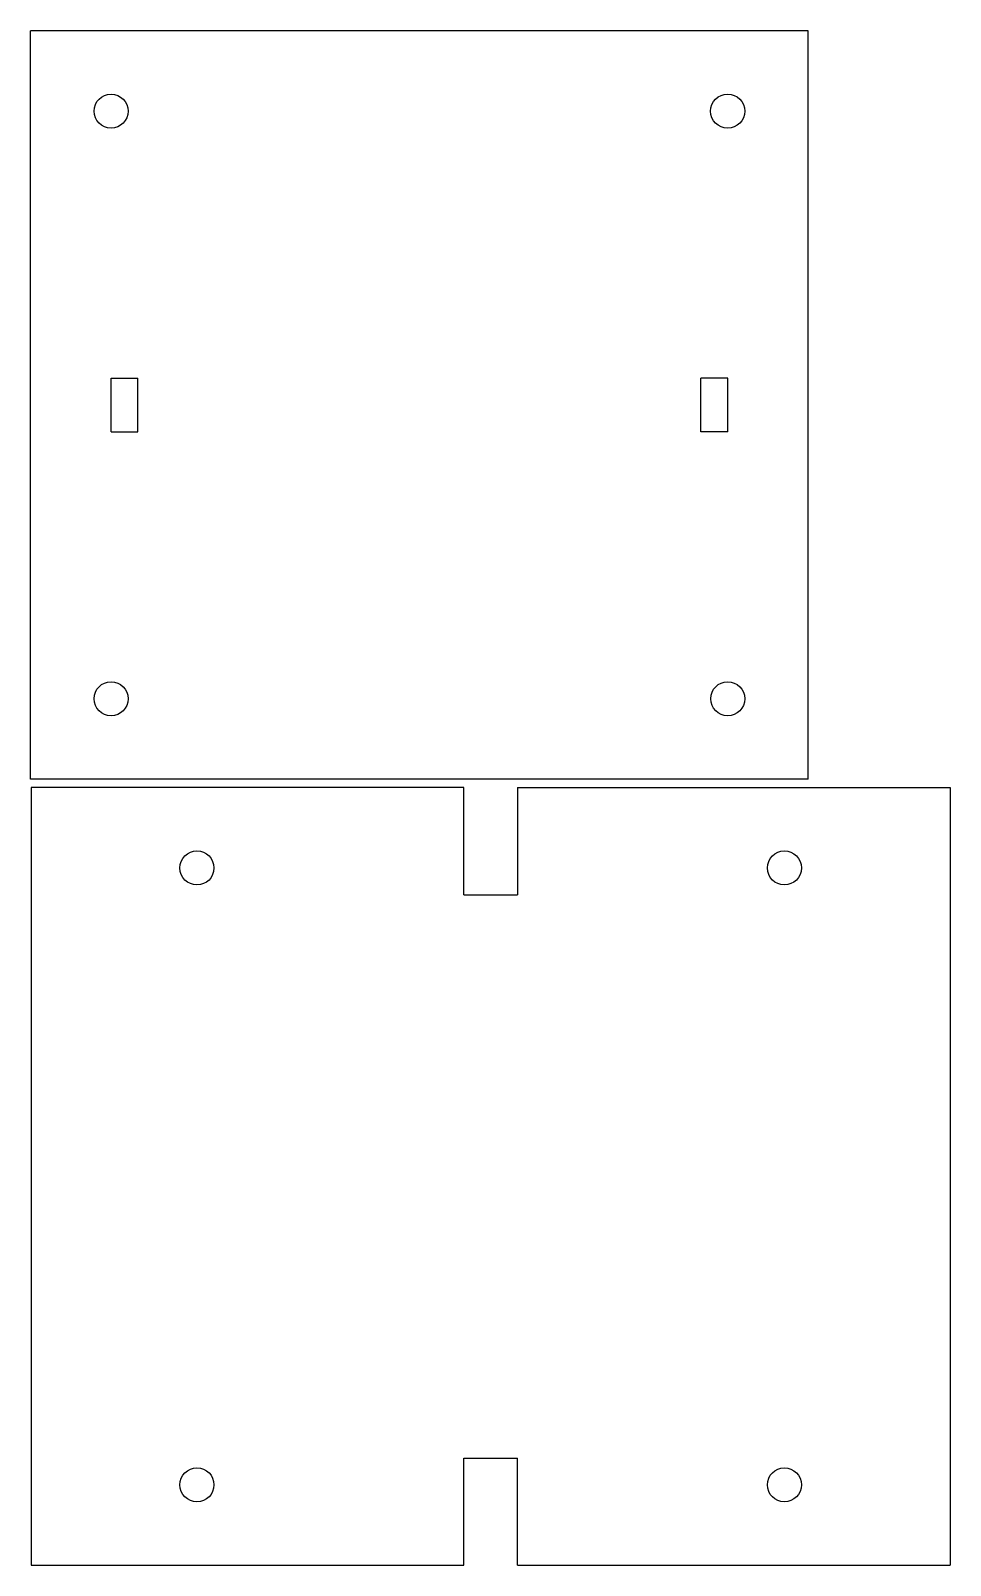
# Model space of a CAD drawing. Header units: millimetres. Extents: x 1 to 172, y 1 to 287.
import ezdxf

# ---------------------------------------------------------------- set-up
doc = ezdxf.new("R2010")
doc.units = ezdxf.units.MM

msp = doc.modelspace()

# ---------------------------------------------------------------- linework, layer by layer
at = {"color": 7, "linetype": 'Continuous', "lineweight": 25}
for p, q in [((0.79, 147.59), (0.79, 287.14)), ((145.79, 287.14), (0.79, 287.14)), ((145.79, 147.59), (145.79, 287.14)), ((15.79, 222.36), (20.79, 222.36)), ((15.79, 212.36), (15.79, 222.36)), ((20.79, 212.36), (20.79, 222.36)), ((130.79, 222.36), (125.79, 222.36)), ((125.79, 212.36), (125.79, 222.36)), ((130.79, 212.36), (130.79, 222.36)), ((15.79, 212.36), (20.79, 212.36)), ((130.79, 212.36), (125.79, 212.36)), ((145.79, 147.59), (0.79, 147.59)), ((0.86, 146.04), (0.86, 1.04)), ((81.59, 146.04), (0.86, 146.04)), ((81.59, 126.04), (81.59, 146.04)), ((91.59, 146.04), (91.59, 126.04)), ((91.59, 146.04), (172.31, 146.04)), ((172.31, 146.04), (172.31, 1.04)), ((81.59, 126.04), (91.59, 126.04)), ((81.59, 21.04), (91.59, 21.04)), ((81.59, 1.04), (81.59, 21.04)), ((91.59, 1.04), (91.59, 21.04)), ((0.86, 1.04), (81.59, 1.04)), ((91.59, 1.04), (172.31, 1.04))]:
    msp.add_line(p, q, dxfattribs=at)
for centre, radius in [((15.79, 272.14), 3.17), ((130.79, 272.14), 3.18), ((15.79, 162.59), 3.18), ((130.79, 162.59), 3.17), ((31.81, 131.04), 3.17), ((141.36, 131.04), 3.17), ((31.81, 16.04), 3.17), ((141.36, 16.04), 3.17)]:
    msp.add_circle(centre, radius, dxfattribs=at)

doc.saveas('drawing.dxf')
